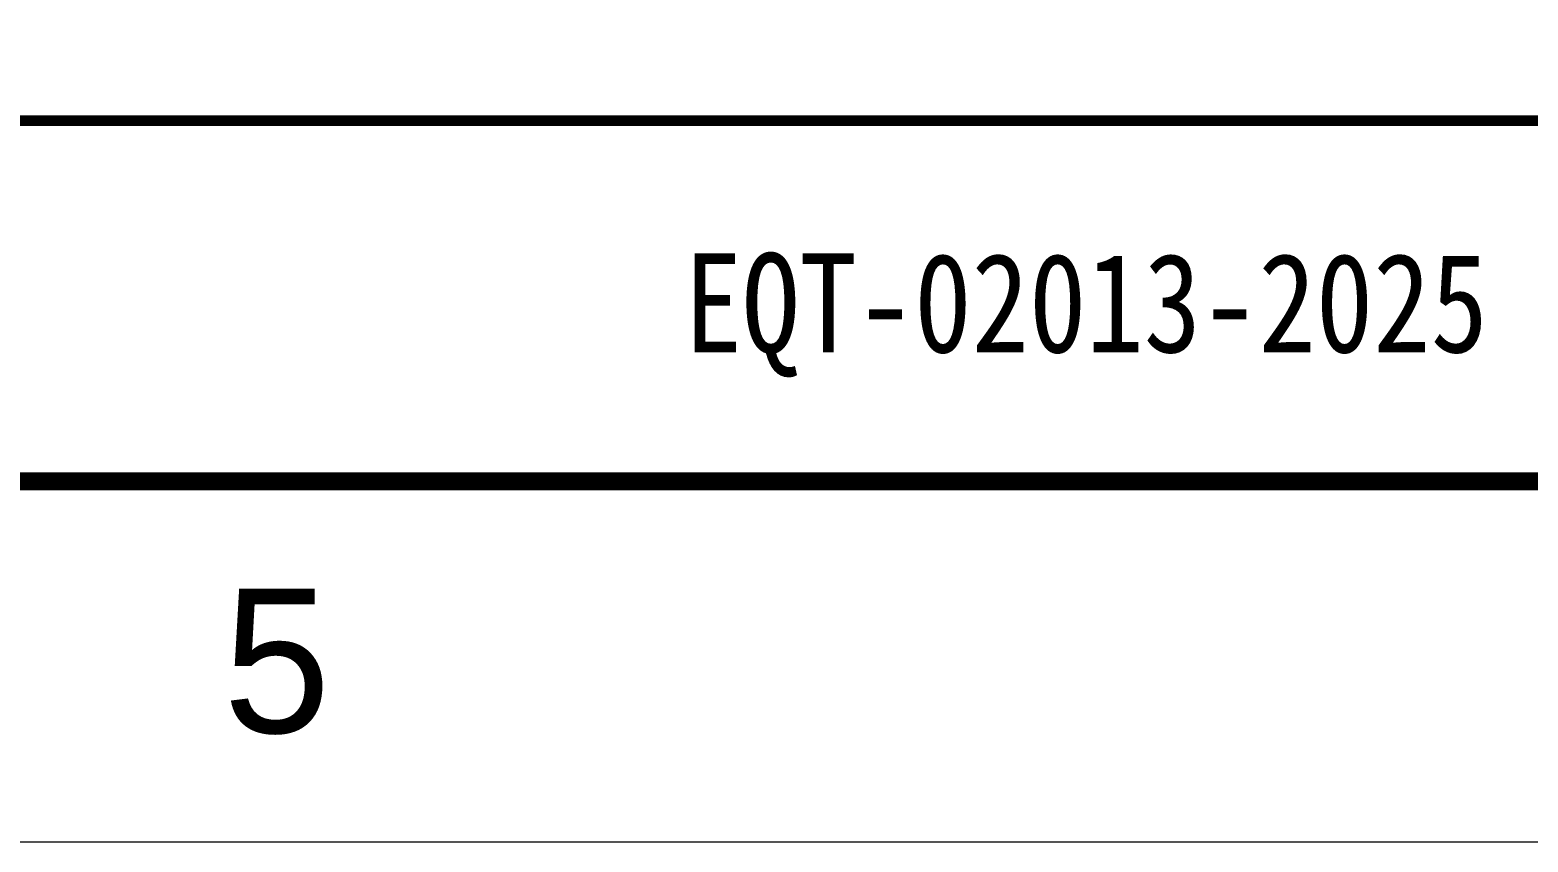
# Model space of a CAD drawing. Extents: x 148 to 221443, y -36682 to 6758.
# Drawn here: x 68441 to 69271, y -22570 to -22120 of the extents above; entities that cross this region are included whole.
import ezdxf
from ezdxf.enums import TextEntityAlignment as Align

# ---------------------------------------------------------------- set-up
doc = ezdxf.new("R2010")
doc.units = 0
doc.header["$LTSCALE"] = 10
doc.header["$MEASUREMENT"] = 0
doc.layers.add('2（细实线）', color=3, linetype='Continuous', lineweight=20)
doc.layers.add('图框层', color=7, linetype='Continuous', lineweight=15)
doc.styles.add('HZ', font='ROMS.SHX', dxfattribs={"width": 0.75, "bigfont": 'GBCBIG.SHX'})
doc.styles.add('tkhz2', font='')
doc.styles.get('tkhz2').set_extended_font_data('SimSun')

# ---------------------------------------------------------------- blocks, each defined once
blk = doc.blocks.new('a2')
at = {"layer": '图框层', "ltscale": 10}
blk.add_lwpolyline([(15311.086, 10126.742), (15905.086, 10126.742), (15905.086, 9706.742), (15311.086, 9706.742)], close=True, dxfattribs=at)
at = {"layer": '图框层', "ltscale": 10, "const_width": 0.5}
blk.add_lwpolyline([(15336.086, 10116.742), (15895.086, 10116.742), (15895.086, 9716.742), (15336.086, 9716.742)], close=True, dxfattribs=at)
at = {"style": 'HZ'}
blk.add_text('5', height=4, dxfattribs=at).set_placement((15755.336, 9711.742), align=Align.MIDDLE)

msp = doc.modelspace()

# ---------------------------------------------------------------- linework, layer by layer
at = {"layer": '图框层', "const_width": 6}
msp.add_lwpolyline([(67772.7795, -22369.9971), (71372.7795, -22369.9971), (71372.7795, -21689.9971), (67772.7795, -21689.9971)], close=True, dxfattribs=at)
msp.add_lwpolyline([(67772.7795, -22169.9971), (71372.7795, -22169.9971)], dxfattribs=at)

# ---------------------------------------------------------------- block references
at = {"layer": '2（细实线）', "xscale": 20, "yscale": 20, "zscale": 20}
msp.add_blockref('a2', (-246528.9475, -216704.8402), dxfattribs=at)

# ---------------------------------------------------------------- texts
at = {"layer": '图框层', "style": 'tkhz2', "width": 0.85}
msp.add_text('EQT-02013-2025', height=55, dxfattribs=at).set_placement((69026.5397, -22298.5188), align=Align.CENTER)

doc.saveas('drawing.dxf')
